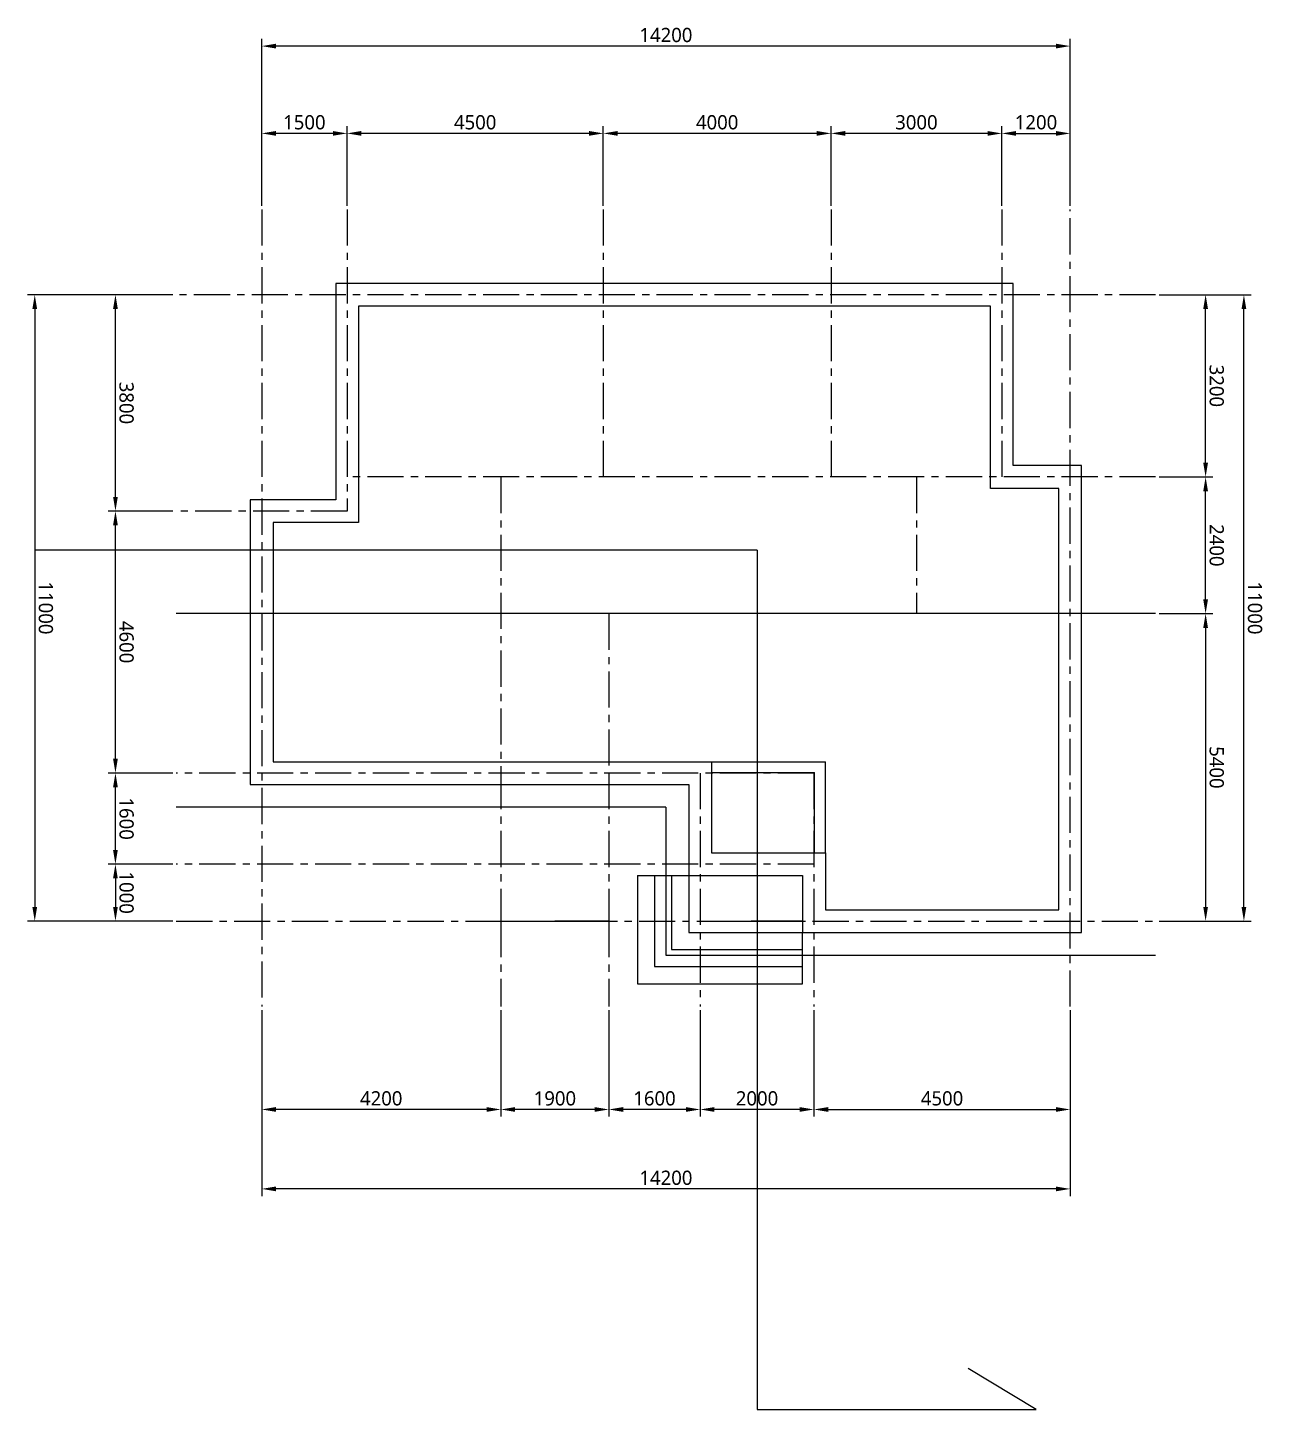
# Model space of a CAD drawing. Header units: millimetres. Extents: x 65625 to 116742, y 6002 to 65128.
# Drawn here: x 95010 to 116696, y 40862 to 65128 of the extents above; entities that cross this region are included whole.
import ezdxf

# ---------------------------------------------------------------- set-up
doc = ezdxf.new("R2010")
doc.units = ezdxf.units.MM
doc.header["$LTSCALE"] = 20
doc.linetypes.add('CENTER', pattern=[50.8, 31.75, -6.35, 6.35, -6.35])
for name, color, linetype in [('1-CEN', 1, 'CENTER'), ('2-CON', 2, 'Continuous'), ('3-ETC', 3, 'Continuous'), ('5-FIN', 5, 'Continuous'), ('6-TEXT', 7, 'Continuous')]:
    doc.layers.add(name, color=color, linetype=linetype)
doc.styles.get("Standard").update_dxf_attribs({"font": 'l_10646.ttf'})

msp = doc.modelspace()

# ---------------------------------------------------------------- linework, layer by layer
at = {"layer": '1-CEN'}
for p, q in [((99120.292, 61936.906), (99120.292, 47936.906)), ((100620.292, 61936.906), (100620.292, 56636.906)), ((105120.292, 61936.906), (105120.292, 57236.906)), ((109120.292, 61936.906), (109120.292, 57236.906)), ((112120.292, 61936.906), (112120.292, 57236.906)), ((113320.292, 47936.906), (113320.292, 61936.906)), ((114820.292, 60436.906), (97620.292, 60436.906)), ((114820.292, 57236.906), (100620.292, 57236.906)), ((103320.292, 57236.906), (103320.292, 52036.906)), ((110620.292, 57236.906), (110620.292, 57236.906)), ((110620.292, 57236.906), (110620.292, 54836.906)), ((100620.292, 56636.906), (97620.292, 56636.906)), ((105220.292, 54836.906), (105220.292, 52036.906)), ((108820.292, 52036.906), (97620.292, 52036.906)), ((103320.292, 52036.906), (103320.292, 49436.906)), ((105220.292, 52036.906), (105220.292, 49436.906)), ((106820.292, 52036.906), (106820.292, 47936.906)), ((108820.292, 52036.906), (108820.292, 47936.906)), ((108820.292, 50436.906), (97620.292, 50436.906)), ((97620.292, 49436.906), (114820.292, 49436.906)), ((103320.292, 49436.906), (103320.292, 47936.906)), ((105220.292, 49436.906), (105220.292, 47936.906))]:
    msp.add_line(p, q, dxfattribs=at)
at = {"layer": '2-CON'}
for p, q in [((112320.292, 60636.906), (100420.292, 60636.906)), ((100420.292, 60636.906), (100420.292, 56836.906)), ((112320.292, 57436.906), (112320.292, 60636.906)), ((111920.292, 60236.906), (100820.292, 60236.906)), ((100820.292, 60236.906), (100820.292, 56436.906)), ((111920.292, 57036.906), (111920.292, 60236.906)), ((113520.292, 57436.906), (112320.292, 57436.906)), ((113520.292, 49236.906), (113520.292, 57436.906)), ((113120.292, 57036.906), (111920.292, 57036.906)), ((113120.292, 49636.906), (113120.292, 57036.906)), ((100420.292, 56836.906), (98920.292, 56836.906)), ((98920.292, 56836.906), (98920.292, 51836.906)), ((100820.292, 56436.906), (99320.292, 56436.906)), ((99320.292, 56436.906), (99320.292, 52236.906)), ((107825.023, 55953.461), (95134.854, 55953.461)), ((99320.292, 52236.906), (107020.292, 52236.906)), ((107020.292, 52236.906), (109020.292, 52236.906)), ((107020.292, 52236.906), (107020.292, 50636.906)), ((109020.292, 50636.906), (109020.292, 52236.906)), ((107020.292, 52046.906), (108830.292, 52046.906)), ((108830.292, 50636.906), (108830.292, 52046.906)), ((98920.292, 51836.906), (106620.292, 51836.906)), ((106620.292, 51836.906), (106620.292, 50236.906)), ((106220.292, 51436.906), (97620.292, 51436.906)), ((106220.292, 51436.906), (106220.292, 48836.906)), ((107020.292, 50636.906), (109020.292, 50636.906)), ((109020.292, 50636.906), (109020.292, 49636.906)), ((106620.292, 50236.906), (108620.292, 50236.906)), ((108620.292, 50236.906), (108620.292, 49236.906)), ((109020.292, 49636.906), (113120.292, 49636.906)), ((108620.292, 49236.906), (113520.292, 49236.906)), ((106220.292, 48836.906), (114820.292, 48836.906))]:
    msp.add_line(p, q, dxfattribs=at)
at = {"layer": '3-ETC'}
msp.add_line((114820.292, 54836.906), (97620.292, 54836.906), dxfattribs=at)
at = {"layer": '5-FIN'}
msp.add_line((101220.292, 49436.906), (101220.292, 49436.906), dxfattribs=at)
at = {"layer": '6-TEXT'}
for p, q in [((99120.292, 61999.406), (99120.292, 64929.084)), ((113070.292, 64804.084), (99370.292, 64804.084)), ((113320.292, 61999.406), (113320.292, 64929.084)), ((99120.292, 61999.406), (99120.292, 63396.045)), ((100620.292, 61999.406), (100620.292, 63396.045)), ((100620.292, 61999.406), (100620.292, 63396.045)), ((105120.292, 61999.406), (105120.292, 63396.045)), ((105120.292, 61999.406), (105120.292, 63396.045)), ((109120.292, 61999.406), (109120.292, 63396.045)), ((109120.292, 61999.406), (109120.292, 63396.045)), ((112120.292, 61999.406), (112120.292, 63396.045)), ((112120.292, 61999.406), (112120.292, 63396.045)), ((113320.292, 61999.406), (113320.292, 63396.045)), ((100370.292, 63271.045), (99370.292, 63271.045)), ((104870.292, 63271.045), (100870.292, 63271.045)), ((108870.292, 63271.045), (105370.292, 63271.045)), ((111870.292, 63271.045), (109370.292, 63271.045)), ((112370.292, 63271.045), (113070.292, 63271.045)), ((97557.792, 60436.906), (95009.854, 60436.906)), ((97557.792, 60436.906), (96427.101, 60436.906)), ((114882.792, 60436.906), (115824.088, 60436.906)), ((114882.792, 60436.906), (116496.68, 60436.906)), ((95134.854, 60186.906), (95134.854, 49686.906)), ((96552.101, 56886.906), (96552.101, 60186.906)), ((115699.088, 57486.906), (115699.088, 60186.906)), ((116371.68, 49686.906), (116371.68, 60186.906)), ((114882.792, 57236.906), (115824.088, 57236.906)), ((114882.792, 57236.906), (115824.088, 57236.906)), ((115699.088, 55086.906), (115699.088, 56986.906)), ((97557.792, 56636.906), (96427.101, 56636.906)), ((97557.792, 56636.906), (96427.101, 56636.906)), ((96552.101, 52286.906), (96552.101, 56386.906)), ((107825.023, 55953.461), (107825.023, 40861.914)), ((114882.792, 54836.906), (115824.088, 54836.906)), ((114882.792, 54836.906), (115824.088, 54836.906)), ((115699.088, 54586.906), (115699.088, 49686.906)), ((97557.792, 52036.906), (96427.101, 52036.906)), ((97557.792, 52036.906), (96427.101, 52036.906)), ((96552.101, 50686.906), (96552.101, 51786.906)), ((97557.792, 50436.906), (96427.101, 50436.906)), ((97557.792, 50436.906), (96427.101, 50436.906)), ((105720.292, 50236.906), (106620.292, 50236.906)), ((96552.101, 50186.906), (96552.101, 49686.906)), ((97557.792, 49436.906), (95009.854, 49436.906)), ((97557.792, 49436.906), (96427.101, 49436.906)), ((103320.292, 49436.906), (105220.292, 49436.906)), ((105220.292, 49436.906), (104270.292, 49436.906)), ((106820.292, 49436.906), (108620.292, 49436.906)), ((108620.292, 49436.906), (107720.292, 49436.906)), ((114882.792, 49436.906), (115824.088, 49436.906)), ((114882.792, 49436.906), (116496.68, 49436.906)), ((108620.292, 48336.906), (108620.292, 49236.906)), ((99120.292, 47874.406), (99120.292, 46003.778)), ((99120.292, 47874.406), (99120.292, 44608.97)), ((103320.292, 47874.406), (103320.292, 46003.778)), ((103320.292, 47874.406), (103320.292, 46003.778)), ((105220.292, 47874.406), (105220.292, 46003.778)), ((105220.292, 47874.406), (105220.292, 46003.778)), ((106820.292, 47874.406), (106820.292, 46003.778)), ((106820.292, 47874.406), (106820.292, 46003.778)), ((108820.292, 47874.406), (108820.292, 46003.778)), ((108820.292, 47874.406), (108820.292, 46003.778)), ((113320.292, 47874.406), (113320.292, 46003.778)), ((113320.292, 47874.406), (113320.292, 44608.97)), ((103070.292, 46128.778), (99370.292, 46128.778)), ((104970.292, 46128.778), (103570.292, 46128.778)), ((106570.292, 46128.778), (105470.292, 46128.778)), ((108570.292, 46128.778), (107070.292, 46128.778)), ((109070.292, 46128.778), (113070.292, 46128.778)), ((113070.292, 44733.97), (99370.292, 44733.97)), ((112725.939, 40861.914), (111530.594, 41578.663)), ((107825.023, 40861.914), (112725.939, 40861.914))]:
    msp.add_line(p, q, dxfattribs=at)
for points in [[(105720.292, 50236.906), (105720.292, 48336.906), (108620.292, 48336.906)], [(106020.292, 50236.906), (106020.292, 48636.906), (108620.292, 48636.906)], [(106320.292, 50236.906), (106320.292, 48936.906), (108620.292, 48936.906)], [(106620.292, 50236.906), (106620.292, 49236.906), (108620.292, 49236.906)]]:
    msp.add_lwpolyline(points, dxfattribs=at)
for points in [[(99370.292, 64845.751), (99370.292, 64762.417), (99120.292, 64804.084)], [(113070.292, 64845.751), (113070.292, 64762.417), (113320.292, 64804.084)], [(99370.292, 63312.711), (99370.292, 63229.378), (99120.292, 63271.045)], [(100370.292, 63312.711), (100370.292, 63229.378), (100620.292, 63271.045)], [(100870.292, 63312.711), (100870.292, 63229.378), (100620.292, 63271.045)], [(104870.292, 63312.711), (104870.292, 63229.378), (105120.292, 63271.045)], [(105370.292, 63312.711), (105370.292, 63229.378), (105120.292, 63271.045)], [(108870.292, 63312.711), (108870.292, 63229.378), (109120.292, 63271.045)], [(109370.292, 63312.711), (109370.292, 63229.378), (109120.292, 63271.045)], [(111870.292, 63312.711), (111870.292, 63229.378), (112120.292, 63271.045)], [(112370.292, 63312.711), (112370.292, 63229.378), (112120.292, 63271.045)], [(113070.292, 63312.711), (113070.292, 63229.378), (113320.292, 63271.045)], [(95176.521, 60186.906), (95093.187, 60186.906), (95134.854, 60436.906)], [(96593.768, 60186.906), (96510.434, 60186.906), (96552.101, 60436.906)], [(115740.755, 60186.906), (115657.421, 60186.906), (115699.088, 60436.906)], [(116413.347, 60186.906), (116330.013, 60186.906), (116371.68, 60436.906)], [(115740.755, 57486.906), (115657.421, 57486.906), (115699.088, 57236.906)], [(115740.755, 56986.906), (115657.421, 56986.906), (115699.088, 57236.906)], [(96593.768, 56886.906), (96510.434, 56886.906), (96552.101, 56636.906)], [(96593.768, 56386.906), (96510.434, 56386.906), (96552.101, 56636.906)], [(115740.755, 55086.906), (115657.421, 55086.906), (115699.088, 54836.906)], [(115740.755, 54586.906), (115657.421, 54586.906), (115699.088, 54836.906)], [(96593.768, 52286.906), (96510.434, 52286.906), (96552.101, 52036.906)], [(96593.768, 51786.906), (96510.434, 51786.906), (96552.101, 52036.906)], [(96593.768, 50686.906), (96510.434, 50686.906), (96552.101, 50436.906)], [(96593.768, 50186.906), (96510.434, 50186.906), (96552.101, 50436.906)], [(95176.521, 49686.906), (95093.187, 49686.906), (95134.854, 49436.906)], [(96593.768, 49686.906), (96510.434, 49686.906), (96552.101, 49436.906)], [(115740.755, 49686.906), (115657.421, 49686.906), (115699.088, 49436.906)], [(116413.347, 49686.906), (116330.013, 49686.906), (116371.68, 49436.906)], [(99370.292, 46170.445), (99370.292, 46087.111), (99120.292, 46128.778)], [(103070.292, 46170.445), (103070.292, 46087.111), (103320.292, 46128.778)], [(103570.292, 46170.445), (103570.292, 46087.111), (103320.292, 46128.778)], [(104970.292, 46170.445), (104970.292, 46087.111), (105220.292, 46128.778)], [(105470.292, 46170.445), (105470.292, 46087.111), (105220.292, 46128.778)], [(106570.292, 46170.445), (106570.292, 46087.111), (106820.292, 46128.778)], [(107070.292, 46170.445), (107070.292, 46087.111), (106820.292, 46128.778)], [(108570.292, 46170.445), (108570.292, 46087.111), (108820.292, 46128.778)], [(109070.292, 46170.445), (109070.292, 46087.111), (108820.292, 46128.778)], [(113070.292, 46170.445), (113070.292, 46087.111), (113320.292, 46128.778)], [(99370.292, 44775.637), (99370.292, 44692.303), (99120.292, 44733.97)], [(113070.292, 44775.637), (113070.292, 44692.303), (113320.292, 44733.97)]]:
    msp.add_solid(points, dxfattribs=at)

# ---------------------------------------------------------------- texts
at = {"layer": '6-TEXT', "char_height": 250, "attachment_point": 5}
for s, insert in [('14200', (106220.292, 64997.834)), ('1500', (99870.292, 63464.795)), ('4500', (102870.292, 63464.795)), ('4000', (107120.292, 63464.795)), ('3000', (110620.292, 63464.795)), ('1200', (112720.292, 63464.795)), ('4200', (101220.292, 46322.528)), ('1900', (104270.292, 46322.528)), ('1600', (106020.292, 46322.528)), ('2000', (107820.292, 46322.528)), ('4500', (111070.292, 46322.528)), ('14200', (106220.292, 44927.72))]:
    msp.add_mtext(s, dxfattribs=dict(at, insert=insert))
at = {"layer": '6-TEXT', "char_height": 250, "attachment_point": 5, "rotation": 270}
for s, insert in [('3200', (115892.838, 58836.906)), ('3800', (96745.851, 58536.906)), ('2400', (115892.838, 56036.906)), ('11000', (95328.604, 54936.906)), ('11000', (116565.43, 54936.906)), ('4600', (96745.851, 54336.906)), ('5400', (115892.838, 52136.906)), ('1600', (96745.851, 51236.906)), ('1000', (96745.851, 49936.906))]:
    msp.add_mtext(s, dxfattribs=dict(at, insert=insert))

doc.saveas('drawing.dxf')
